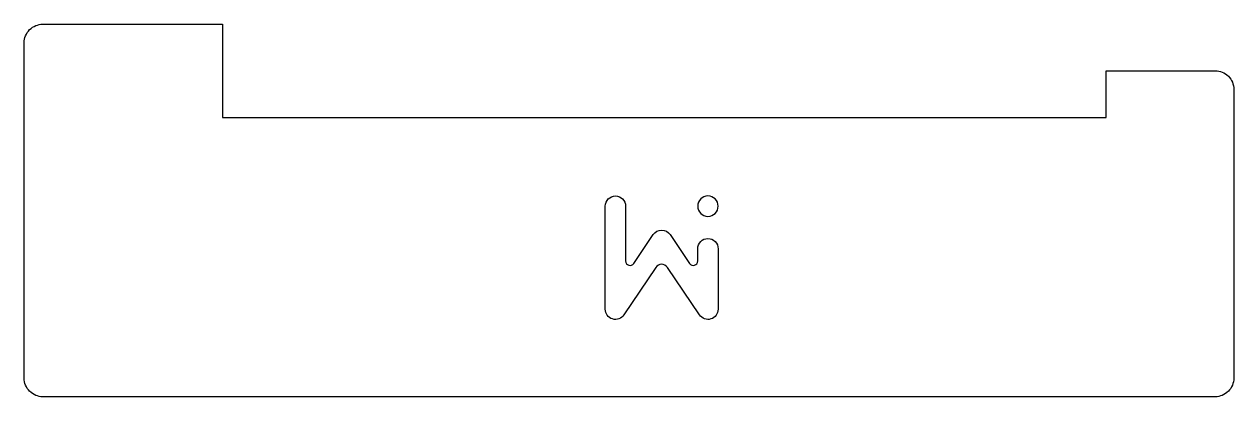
# Model space of a CAD drawing. Header units: millimetres. Extents: x -54 to 76, y -26 to 14.
import ezdxf

# ---------------------------------------------------------------- set-up
doc = ezdxf.new("R2010")
doc.units = ezdxf.units.MM
doc.layers.get('0').update_dxf_attribs({"linetype": 'CONTINUOUS'})

msp = doc.modelspace()

# ---------------------------------------------------------------- linework, layer by layer
for p, q in [((8.29, -17.05), (8.29, -5.99)), ((10.48, -5.99), (10.48, -11.85)), ((11.37, -12.12), (13.44, -9.03)), ((15.27, -9.03), (17.34, -12.12)), ((18.23, -11.85), (18.23, -10.56)), ((20.42, -10.56), (20.42, -17.05)), ((13.72, -12.55), (10.29, -17.65)), ((18.42, -17.65), (14.98, -12.55))]:
    msp.add_line(p, q)
msp.add_lwpolyline([(-54.16, 11.56, -0.414214), (-52.16, 13.56), (-32.86, 13.56), (-32.86, 3.56), (62.14, 3.56), (62.14, 8.56), (73.84, 8.56, -0.414214), (75.84, 6.56), (75.84, -24.44, -0.414214), (73.84, -26.44), (-52.16, -26.44, -0.414214), (-54.16, -24.44)], format="xyb", close=True)
for points in [[(8.29, -5.99), (8.29, -5.37), (8.78, -4.88), (9.38, -4.88)], [(9.38, -4.88), (9.99, -4.88), (10.48, -5.37), (10.48, -5.99)], [(10.48, -11.85), (10.48, -12.33), (11.1, -12.52), (11.37, -12.12)], [(14.98, -12.55), (14.68, -12.1), (14.02, -12.1), (13.72, -12.55)], [(17.34, -12.12), (17.61, -12.52), (18.23, -12.33), (18.23, -11.85)], [(9.06, -18.09), (8.61, -17.95), (8.29, -17.52), (8.29, -17.05)], [(10.29, -17.65), (10.03, -18.05), (9.53, -18.24), (9.06, -18.09)], [(19.65, -18.09), (19.18, -18.24), (18.69, -18.05), (18.42, -17.65)], [(20.42, -17.05), (20.42, -17.52), (20.1, -17.95), (19.65, -18.09)]]:
    msp.add_open_spline(points, degree=3)
for points, knots in [([(19.33, -4.88), (19.93, -4.88), (20.42, -5.37), (20.42, -5.97), (20.42, -6.58), (19.93, -7.07), (19.33, -7.07), (18.72, -7.07), (18.23, -6.58), (18.23, -5.97), (18.23, -5.37), (18.72, -4.88), (19.33, -4.88)], [0, 0, 0, 0, 1, 1, 1, 2, 2, 2, 3, 3, 3, 4, 4, 4, 4]), ([(13.44, -9.03), (13.65, -8.73), (13.99, -8.54), (14.35, -8.54), (14.72, -8.54), (15.06, -8.73), (15.27, -9.03)], [4, 4, 4, 4, 5, 5, 5, 6, 6, 6, 6]), ([(18.23, -10.56), (18.23, -9.94), (18.72, -9.45), (19.33, -9.45), (19.93, -9.45), (20.42, -9.94), (20.42, -10.56)], [9, 9, 9, 9, 10, 10, 10, 11, 11, 11, 11])]:
    msp.add_open_spline(points, degree=3, knots=knots)

doc.saveas('drawing.dxf')
